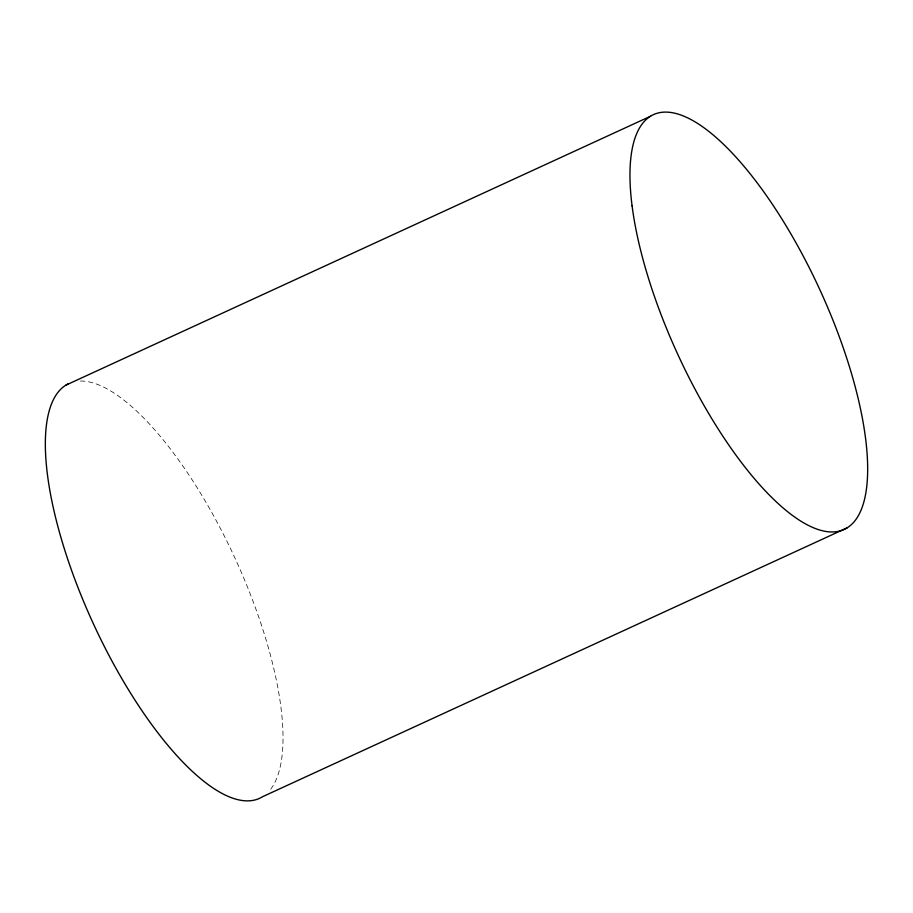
<?xml version="1.0" encoding="UTF-8"?>
<svg xmlns="http://www.w3.org/2000/svg" width="913" height="913" viewBox="0 0 913 913"><rect width="100%" height="100%" fill="white"/><g stroke="black" fill="none" stroke-linecap="round" stroke-linejoin="round"><path stroke-width="0.68" stroke-dasharray="4.57 3.42" d="M80.424 381.041A228.261 78.039 65.3 0 1 235.497 559.247A228.261 78.039 65.3 0 1 268.57 791.697"/><path stroke-width="1.37" d="M65.85 385.172L650.49 116.259M847.15 527.828L262.51 796.741A228.261 78.039 65.3 0 1 95.739 628.84A228.261 78.039 65.3 0 1 68.224 383.859M632.081 205.836A228.261 78.039 65.3 0 0 826.516 531.549A228.261 78.039 65.3 0 0 787.851 228.741A228.261 78.039 65.3 0 0 632.081 205.836"/></g></svg>
